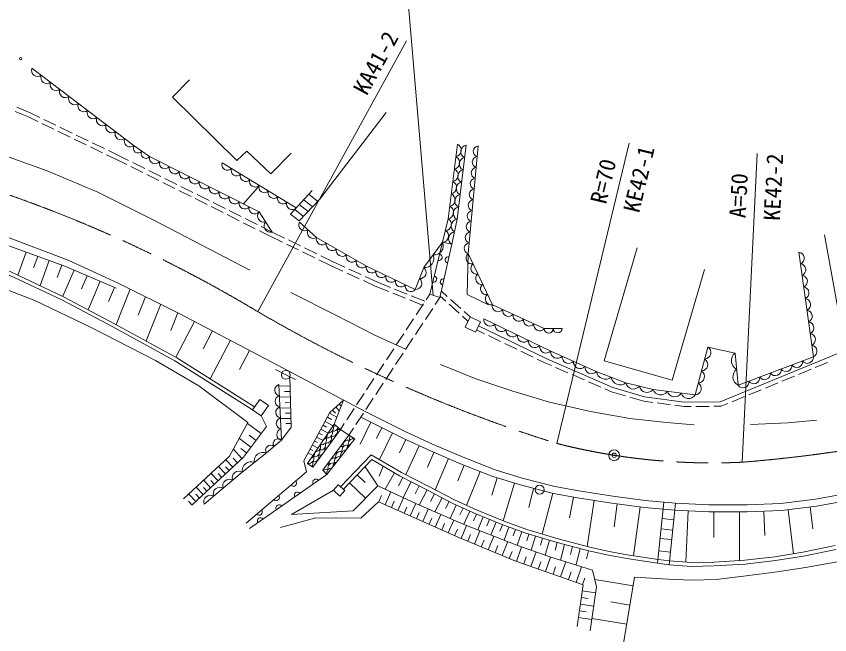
# Model space of a CAD drawing. Units: millimetres at full size, sheet at 1:1000; details may follow other scales. Extents: x 40000 to 680000, y 20000 to 380000.
# Drawn here: x 200830 to 291395, y 239032 to 307836 of the extents above; entities that cross this region are included whole.
import ezdxf
from ezdxf.enums import TextEntityAlignment as Align

# ---------------------------------------------------------------- set-up
doc = ezdxf.new("R2010")
doc.units = ezdxf.units.MM
doc.header["$LTSCALE"] = 1000
doc.header["$PDMODE"] = 32
doc.header["$PDSIZE"] = 500
doc.linetypes.add('CHAIN', pattern=[18.5, 12, -1.5, 3.5, -1.5])
for name, color, linetype, lineweight in [('M-BGD', 7, 'Continuous', 13), ('M-BMK', 2, 'CHAIN', 13), ('M-BMK-SRVR', 3, 'Continuous', 13), ('M-STR-HTXT', 7, 'Continuous', 13)]:
    doc.layers.add(name, color=color, linetype=linetype, lineweight=lineweight)
doc.styles.add('ＭＳ ゴシック', font='')
doc.styles.get('ＭＳ ゴシック').set_extended_font_data('MS Gothic')

msp = doc.modelspace()

# ---------------------------------------------------------------- linework, layer by layer
at = {"layer": 'M-BGD'}
for p, q in [((200712, 297253), (202174, 296632)), ((200906, 297714), (202380, 297088)), ((202380, 297088), (203435, 296580)), ((234574, 287457), (242025, 297127)), ((202174, 296632), (203222, 296128)), ((203886, 296363), (205237, 295712)), ((203673, 295911), (205024, 295260)), ((205688, 295495), (207039, 294844)), ((205475, 295043), (206826, 294392)), ((207490, 294627), (208841, 293976)), ((207276, 294175), (208628, 293524)), ((209291, 293759), (210643, 293108)), ((209078, 293307), (210430, 292656)), ((211093, 292891), (212148, 292383)), ((210880, 292439), (211928, 291934)), ((211928, 291934), (213122, 291339)), ((212148, 292383), (213343, 291788)), ((213570, 291117), (214912, 290448)), ((213790, 291565), (215133, 290896)), ((223752, 291545), (232001, 286521)), ((215360, 290225), (216702, 289556)), ((215580, 290673), (216923, 290005)), ((217150, 289333), (218493, 288664)), ((217370, 289782), (218713, 289113)), ((226114, 286959), (227894, 289022)), ((218940, 288441), (220283, 287772)), ((219160, 288890), (220503, 288221)), ((231370, 285835), (233779, 288456)), ((233394, 288037), (234367, 287260)), ((220730, 287549), (222073, 286880)), ((220951, 287998), (222293, 287329)), ((222741, 287106), (224083, 286437)), ((232827, 287419), (233800, 286642)), ((222520, 286657), (223863, 285989)), ((224531, 286214), (225874, 285545)), ((231828, 286333), (232801, 285555)), ((232336, 286886), (233310, 286109)), ((224310, 285766), (225653, 285097)), ((226321, 285323), (227664, 284654)), ((226101, 284874), (227443, 284205)), ((228111, 284431), (229306, 283836)), ((227891, 283982), (229085, 283387)), ((229306, 283836), (230679, 283167)), ((229085, 283387), (230461, 282717)), ((231128, 282948), (232477, 282291)), ((246878, 276915), (248301, 282707)), ((248301, 282707), (249314, 282467)), ((230911, 282498), (232260, 281841)), ((232926, 282072), (234275, 281416)), ((249314, 282467), (247999, 276541)), ((201941, 281588), (201016, 279036)), ((203217, 281126), (202754, 279850)), ((232709, 281622), (234058, 280965)), ((234725, 281197), (236098, 280528)), ((204493, 280663), (203482, 277873)), ((205888, 280158), (205382, 278763)), ((234507, 280746), (235884, 280076)), ((235884, 280076), (237201, 279472)), ((236098, 280528), (237407, 279927)), ((207260, 279595), (206015, 276679)), ((208719, 278972), (208096, 277514)), ((237656, 279263), (239019, 278638)), ((237862, 279719), (239225, 279094)), ((210177, 278350), (208828, 275191)), ((239474, 278430), (240791, 277825)), ((239680, 278885), (240989, 278285)), ((240989, 278285), (242487, 277677)), ((211756, 277675), (211082, 276096)), ((213526, 277476), (211948, 273534)), ((240791, 277825), (242294, 277216)), ((242951, 277489), (244341, 276925)), ((248819, 276658), (248157, 277250)), ((215220, 276638), (214398, 274583)), ((242758, 277028), (244147, 276464)), ((244611, 276276), (246114, 275666)), ((244804, 276737), (246302, 276129)), ((246452, 276273), (246878, 276915)), ((246878, 276915), (247999, 276541)), ((247999, 276541), (247482, 275759)), ((248644, 276143), (248032, 276690)), ((250310, 275324), (249192, 276324)), ((216914, 275799), (215278, 271712)), ((245348, 274606), (246176, 275856)), ((247205, 275342), (246377, 274092)), ((250135, 274810), (249017, 275810)), ((218807, 274848), (218023, 272887)), ((251120, 273929), (250508, 274476)), ((251345, 274399), (250682, 274991)), ((220685, 273883), (218595, 269896)), ((244243, 272938), (245071, 274189)), ((246101, 273675), (245272, 272424)), ((222678, 272838), (221633, 270844)), ((252080, 272944), (252956, 272522)), ((224671, 271793), (222425, 267508)), ((243138, 271271), (243967, 272521)), ((244996, 272008), (244168, 270757)), ((253407, 272305), (254758, 271655)), ((242034, 269604), (242862, 270854)), ((255209, 271438), (256560, 270787)), ((277840, 271034), (280855, 270357)), ((226814, 270669), (225691, 268527)), ((243892, 270340), (243063, 269090)), ((257011, 270571), (258363, 269920)), ((240929, 267937), (241757, 269187)), ((258813, 269703), (259690, 269282)), ((259690, 269282), (260409, 268969)), ((289776, 268755), (291164, 269325)), ((230841, 267946), (229678, 268549)), ((242787, 268673), (241959, 267422)), ((260867, 268769), (262243, 268171)), ((287927, 267994), (289314, 268564)), ((230841, 267946), (231922, 267416)), ((239824, 266269), (240653, 267520)), ((262701, 267972), (264077, 267373)), ((264535, 267174), (265911, 266576)), ((286077, 267233), (287464, 267804)), ((231315, 266726), (230078, 266696)), ((241683, 267006), (240854, 265755)), ((266369, 266376), (267088, 266064)), ((282378, 265712), (283765, 266283)), ((284227, 266473), (285615, 267043)), ((231344, 265490), (230137, 265460)), ((231329, 266108), (230711, 266093)), ((238719, 264602), (239548, 265853)), ((267088, 266064), (268646, 265610)), ((269126, 265470), (270684, 265016)), ((280528, 264951), (281915, 265522)), ((231359, 264886), (230755, 264871)), ((236775, 264710), (236969, 264501)), ((240578, 265338), (239750, 264088)), ((270684, 265016), (271689, 264883)), ((272185, 264817), (273672, 264621)), ((274167, 264555), (275172, 264422)), ((279300, 264446), (280065, 264761)), ((231374, 264282), (230195, 264254)), ((231388, 263693), (230798, 263679)), ((235704, 263669), (236521, 263229)), ((236041, 264032), (236356, 263690)), ((236408, 264371), (236795, 263953)), ((237615, 262935), (238443, 264185)), ((239474, 263671), (238645, 262420)), ((275172, 264422), (275986, 264427)), ((276486, 264430), (277986, 264439)), ((278486, 264442), (279300, 264446)), ((231402, 263103), (230251, 263076)), ((235220, 262772), (236118, 262288)), ((235462, 263220), (235911, 262979)), ((240303, 262672), (239110, 260247)), ((228093, 261414), (226580, 262548)), ((231416, 262528), (230840, 262514)), ((234746, 261891), (235554, 261456)), ((234983, 262331), (235387, 262114)), ((236913, 261876), (237339, 262518)), ((238369, 262004), (237851, 261222)), ((241515, 262075), (240918, 260863)), ((226958, 259901), (225666, 260870)), ((227525, 260657), (226769, 261225)), ((234272, 261011), (234990, 260624)), ((234509, 261451), (234868, 261258)), ((242727, 261479), (241271, 258521)), ((233798, 260130), (234426, 259792)), ((234035, 260571), (234349, 260401)), ((244209, 260758), (243512, 259264)), ((245703, 260061), (244199, 256839)), ((225959, 258635), (225007, 259661)), ((226473, 259255), (225827, 259739)), ((233324, 259250), (233862, 258960)), ((233561, 259690), (233830, 259545)), ((247320, 259323), (246627, 257686)), ((224933, 257683), (224172, 258504)), ((225446, 258159), (224970, 258672)), ((248958, 258630), (247483, 255147)), ((224113, 256921), (223349, 257744)), ((224523, 257302), (224142, 257712)), ((239660, 257718), (241102, 255607)), ((241687, 257778), (241250, 256676)), ((250703, 257902), (250006, 256144)), ((223290, 256157), (222523, 256983)), ((223701, 256539), (223319, 256951)), ((226416, 251445), (233135, 257141)), ((235410, 256845), (226803, 250855)), ((238799, 256826), (239692, 255966)), ((242957, 257032), (241899, 255230)), ((243870, 256524), (243393, 255594)), ((252461, 257205), (250959, 253417)), ((254369, 256493), (253770, 254545)), ((221636, 254622), (220865, 255453)), ((222050, 255007), (221666, 255421)), ((222464, 255391), (221696, 256219)), ((222877, 255774), (222494, 256187)), ((237939, 255934), (239724, 254213)), ((244800, 256047), (243896, 254286)), ((245680, 255595), (245229, 254715)), ((256317, 255894), (255028, 251706)), ((220806, 253851), (220033, 254684)), ((221221, 254237), (220836, 254652)), ((241177, 253802), (241498, 254525)), ((241900, 253481), (242541, 254926)), ((246561, 255144), (245692, 253450)), ((247405, 254703), (246962, 253860)), ((258430, 255317), (257884, 253196)), ((260551, 254771), (259383, 250233)), ((220389, 253465), (220003, 253881)), ((242606, 253168), (242919, 253874)), ((243311, 252855), (243938, 254266)), ((244690, 252243), (245302, 253621)), ((248248, 254260), (247429, 252700)), ((249028, 253851), (248618, 253071)), ((262855, 254345), (262435, 252040)), ((265168, 253972), (264373, 248865)), ((267724, 253587), (267382, 251026)), ((272936, 253771), (272238, 246976)), ((274213, 253659), (273510, 246819)), ((244001, 252549), (244307, 253238)), ((246080, 251625), (246697, 253016)), ((249818, 253463), (249136, 251963)), ((250568, 253122), (250227, 252372)), ((251318, 252781), (250651, 251313)), ((270285, 253245), (269560, 247816)), ((275649, 252812), (275387, 247107)), ((278502, 252705), (278491, 249850)), ((281358, 252695), (281338, 247276)), ((284065, 252769), (284177, 250062)), ((286767, 252942), (287379, 248049)), ((289214, 253248), (289519, 250802)), ((245385, 251934), (245694, 252629)), ((246783, 251314), (247094, 252016)), ((247485, 251002), (248109, 252407)), ((248905, 250372), (249535, 251791)), ((252054, 252450), (251750, 251703)), ((252801, 252146), (252214, 250702)), ((253523, 251853), (253229, 251131)), ((272749, 251954), (274024, 251823)), ((248195, 250687), (248510, 251396)), ((250349, 249738), (250954, 251194)), ((254245, 251560), (253666, 250135)), ((254957, 251270), (254668, 250558)), ((255679, 251007), (255152, 249555)), ((249625, 250051), (249945, 250772)), ((251093, 249428), (251403, 250173)), ((251838, 249119), (252457, 250608)), ((253359, 248486), (253992, 250008)), ((256406, 250743), (256142, 250017)), ((257132, 250479), (256592, 248994)), ((257881, 250229), (257656, 249472)), ((258639, 250005), (258172, 248430)), ((272631, 250810), (273907, 250679)), ((252599, 248802), (252915, 249563)), ((254915, 247840), (255561, 249395)), ((259426, 249771), (259193, 248984)), ((260213, 249538), (259721, 247877)), ((261044, 249292), (260824, 248454)), ((261881, 249073), (261425, 247328)), ((272522, 249742), (273797, 249611)), ((254137, 248163), (254460, 248940)), ((255712, 247508), (256044, 248306)), ((256514, 247187), (257084, 248818)), ((258135, 246620), (258702, 248241)), ((262754, 248844), (262526, 247972)), ((263626, 248616), (263150, 246795)), ((264537, 248378), (264299, 247467)), ((272379, 248349), (273654, 248218)), ((257324, 246904), (257608, 247714)), ((259750, 246056), (260315, 247671)), ((258942, 246338), (259225, 247145)), ((260588, 245762), (260881, 246601)), ((261427, 245469), (262013, 247146)), ((263168, 244860), (263777, 246601)), ((262297, 245165), (262602, 246035)), ((263876, 244613), (264124, 245321)), ((269504, 244459), (265234, 245175)), ((263849, 243917), (265335, 243707)), ((263744, 243176), (264486, 243071)), ((263639, 242434), (265123, 242224)), ((269146, 242325), (267011, 242682)), ((263430, 240952), (264911, 240743)), ((263534, 241693), (264275, 241588)), ((268788, 240190), (264925, 240837))]:
    msp.add_line(p, q, dxfattribs=at)
for points in [[(202580, 302061), (213937, 293438), (215667, 292223), (227865, 286077), (229306, 283836)], [(220113, 300778), (218228, 298830), (225394, 291773), (226485, 292833), (229180, 290293), (231423, 292599)], [(177155, 296078), (180964, 295821), (186783, 295214), (192742, 294115), (198537, 292667), (204262, 290634), (209894, 288273), (216063, 285200), (226824, 279592)], [(248301, 282707), (248932, 285310), (249945, 293590)], [(250903, 293497), (249898, 285248), (249314, 282467)], [(252262, 293417), (251148, 281429), (253835, 275751), (259607, 273087), (261617, 273110)], [(231370, 285835), (232339, 285062), (234574, 287457)], [(72547, 277222), (80238, 276502), (85752, 276082), (91657, 275739), (96657, 275755), (101830, 275817), (107921, 276144), (112439, 276596), (118405, 277375), (124886, 278403), (132800, 279898), (150388, 283238), (162318, 285316), (168768, 286515), (172569, 286811), (177928, 286780), (183466, 286500), (188376, 286050), (192276, 285477), (194940, 284807), (199863, 283264), (206593, 280686), (212191, 278136)], [(72472, 276426), (80170, 275705), (85699, 275284), (91635, 274939), (96664, 274955), (101856, 275017), (107982, 275346), (112530, 275801), (118520, 276583), (125023, 277615), (132949, 279112), (150531, 282451), (162460, 284528), (168872, 285721), (172598, 286011), (177906, 285980), (183410, 285701), (188281, 285256), (191988, 284539), (194799, 283853), (199591, 282440), (206250, 280027), (211941, 277596)], [(232367, 284932), (234257, 283239), (239811, 280043), (245232, 277449), (246190, 279879), (248301, 282707)], [(290803, 283507), (293016, 271461), (299122, 273829)], [(252296, 273394), (259898, 269736), (267259, 266535), (270787, 265507), (275204, 264922), (279200, 264946), (299600, 273335), (306330, 276116), (310630, 277424), (315430, 278545), (318177, 279177), (323435, 280018), (329908, 280789), (338624, 281584), (347855, 282363)], [(269974, 282057), (266293, 269485), (273865, 267335), (277440, 279674)], [(195443, 281017), (199341, 279383), (205915, 276283), (211586, 273277), (218487, 269499), (223916, 266103), (227128, 264052)], [(195597, 281386), (199504, 279749), (206094, 276641), (211776, 273629), (218690, 269844), (224130, 266441), (227360, 264378)], [(251148, 281429), (251031, 276878), (253391, 275733)], [(280855, 270357), (281205, 266782), (289571, 269960), (287958, 281597)], [(188628, 261933), (195008, 279249), (202883, 276219), (209161, 273212), (216319, 269532), (221156, 266728), (226624, 262630), (224584, 258884), (219443, 254140)], [(212191, 278136), (218961, 274786), (228589, 269739), (239750, 263813)], [(231392, 277092), (236393, 274591), (240739, 272372), (244175, 270806)], [(252883, 274189), (260338, 270591), (265408, 268300), (268703, 267062), (271741, 266314), (276415, 265707), (277840, 271034)], [(248077, 269077), (252003, 267511), (256116, 266132), (260182, 264917), (264762, 263866), (269155, 263094), (273221, 262627), (276305, 262370)], [(230366, 260671), (231426, 262114), (231290, 267726)], [(230070, 266856), (230366, 260671), (228684, 259253), (225989, 257119), (221751, 253551)], [(233135, 257141), (232850, 258369), (235758, 263770), (237244, 265143), (236228, 262451), (233271, 258089), (233839, 257667), (236913, 261876), (236228, 262451)], [(239750, 263813), (244208, 261619), (247246, 260202), (250595, 258784), (254132, 257382), (257169, 256447), (260799, 255512), (263448, 255030), (267249, 254438), (270863, 253955), (274213, 253659), (277951, 253487), (282189, 253472), (285959, 253627), (289822, 254110), (293701, 254811), (298593, 255777), (303890, 256977), (316080, 260170), (333314, 264703)], [(239178, 263225), (243871, 260916), (246929, 259489), (250300, 258062), (253873, 256645), (256957, 255696), (260632, 254750), (263318, 254260), (267137, 253666), (270777, 253179), (274160, 252880), (277932, 252707), (282203, 252692), (286023, 252849), (289940, 253339), (293846, 254045), (298755, 255014), (304075, 256219), (316278, 259416), (333463, 263936)], [(228084, 263373), (228693, 262214), (226122, 258786), (220366, 253443)], [(282591, 262417), (286751, 262604), (289929, 262884)], [(236913, 261876), (237851, 261222), (234975, 257335), (235410, 256845), (238516, 260814), (237851, 261222)], [(236926, 255501), (240355, 259059), (243704, 257092), (246903, 255451), (249614, 254029), (252148, 252876), (255139, 251661), (257684, 250736), (261152, 249708), (264684, 248784), (266854, 248285), (268859, 247922), (272296, 247402), (273553, 247247), (275999, 247060), (278523, 247122), (281934, 247309), (285284, 247714), (288399, 248213), (291998, 248945)], [(237235, 255203), (240429, 258516), (243497, 256715), (246705, 255070), (249425, 253642), (251978, 252481), (254985, 251259), (257549, 250328), (261037, 249294), (264581, 248366), (266768, 247864), (268788, 247498), (272238, 246976), (273510, 246819), (275988, 246629), (278540, 246692), (281972, 246880), (285343, 247288), (288476, 247789), (292091, 248525)], [(264727, 239452), (265428, 244359), (264984, 246229), (260217, 247701), (256548, 249009), (250566, 251346), (245386, 253582), (241102, 255607), (238329, 252803), (231490, 252413), (236133, 255102)], [(230251, 250961), (234177, 252020), (239193, 252004), (241156, 253811), (250087, 249847), (256326, 247253), (263944, 244589), (263290, 239962)], [(298832, 235853), (297477, 248145), (292242, 247128), (288690, 246521), (285536, 246030), (282101, 245586), (278736, 245189), (275978, 245119), (273455, 245212), (269669, 245446), (267461, 232266)]]:
    msp.add_lwpolyline(points, dxfattribs=at)
for points in [[(251956, 272684), (252510, 273840), (251345, 274399), (250791, 273243)], [(227128, 264052), (228084, 263373), (228896, 264516), (227940, 265194)], [(236133, 255102), (236860, 254448), (237413, 255062), (236686, 255717)]]:
    msp.add_lwpolyline(points, close=True, dxfattribs=at)
for centre, radius in [((201307, 303129), 125), ((230841, 267946), 500), ((259102, 255167), 500)]:
    msp.add_circle(centre, radius, dxfattribs=at)
for centre, radius, start, end in [((203200, 301804), 670, 157.49721, 308.08694), ((204232, 301020), 670, 157.49721, 308.08694), ((205264, 300236), 670, 157.49721, 308.08694), ((206297, 299452), 670, 157.49721, 308.08694), ((207329, 298669), 670, 157.49721, 308.08694), ((208362, 297885), 670, 157.49721, 308.08694), ((209394, 297101), 670, 157.49721, 308.08694), ((210427, 296317), 670, 157.49721, 308.08694), ((211459, 295533), 670, 157.49721, 308.08694), ((212492, 294749), 670, 157.49721, 308.08694), ((213524, 293965), 670, 157.49721, 308.08694), ((214386, 293158), 529, 148.06448, 321.74389), ((249629, 292929), 733, 281.57451, 64.48071), ((251047, 292782), 730, 101.39368, 244.71601), ((215251, 292550), 529, 148.06448, 321.74389), ((252318, 292807), 612, 95.26492, 254.118), ((216282, 292064), 636, 165.56775, 320.95145), ((217391, 291506), 636, 165.56775, 320.95145), ((249460, 291549), 733, 281.57451, 64.48071), ((250879, 291407), 730, 101.39368, 244.71601), ((252207, 291609), 612, 95.26492, 254.118), ((218500, 290947), 636, 165.56775, 320.95145), ((224327, 291329), 614, 159.3866, 317.92512), ((225358, 290701), 614, 159.3866, 317.92512), ((249291, 290169), 733, 281.57451, 64.48071), ((250712, 290032), 730, 101.39368, 244.71601), ((252095, 290410), 612, 95.26492, 254.118), ((219609, 290388), 636, 165.56775, 320.95145), ((220718, 289830), 636, 165.56775, 320.95145), ((226389, 290073), 614, 159.3866, 317.92512), ((251984, 289211), 612, 95.26492, 254.118), ((221827, 289271), 636, 165.56775, 320.95145), ((227420, 289445), 614, 159.3866, 317.92512), ((228451, 288817), 614, 159.3866, 317.92512), ((249122, 288789), 733, 281.57451, 64.48071), ((250544, 288657), 730, 101.39368, 244.71601), ((222935, 288712), 636, 165.56775, 320.95145), ((224044, 288153), 636, 165.56775, 320.95145), ((229482, 288189), 614, 159.3866, 317.92512), ((248954, 287409), 733, 281.57451, 64.48071), ((251873, 288012), 612, 95.26492, 254.118), ((225153, 287595), 636, 165.56775, 320.95145), ((226262, 287036), 636, 165.56775, 320.95145), ((230514, 287561), 614, 159.3866, 317.92512), ((231545, 286933), 614, 159.3866, 317.92512), ((250377, 287283), 730, 101.39368, 244.71601), ((251761, 286813), 612, 95.26492, 254.118), ((227371, 286477), 636, 165.56775, 320.95145), ((248785, 286029), 733, 281.57451, 64.48071), ((250210, 285908), 730, 101.39368, 244.71601), ((251650, 285615), 612, 95.26492, 254.118), ((228388, 285621), 694, 138.95221, 286.52367), ((248581, 284706), 698, 272.8904, 59.86542), ((229108, 284501), 694, 138.95221, 286.52367), ((232941, 284622), 652, 151.66262, 304.64185), ((250001, 284500), 755, 97.85547, 238.41575), ((251538, 284416), 612, 95.26492, 254.118), ((233886, 283776), 652, 151.66262, 304.64185), ((248266, 283404), 698, 272.8904, 59.86542), ((249709, 283110), 755, 97.85547, 238.41575), ((251427, 283217), 612, 95.26492, 254.118), ((234892, 283059), 661, 164.14991, 316.00901), ((236003, 282419), 661, 164.14991, 316.00901), ((247350, 282316), 1028, 264.16723, 22.34594), ((251316, 282018), 612, 95.26492, 254.118), ((237114, 281780), 661, 164.14991, 316.00901), ((238225, 281141), 661, 164.14991, 316.00901), ((246295, 280902), 1028, 264.16723, 22.34594), ((247888, 281025), 350, 256.19243, 76.19243), ((248927, 280724), 350, 77.49473, 257.49473), ((251548, 280923), 645, 128.2933, 282.35851), ((287874, 280926), 676, 292.97965, 82.79705), ((239336, 280502), 661, 164.14991, 316.00901), ((240401, 279884), 611, 164.91323, 323.94936), ((245787, 279336), 676, 263.60814, 53.36009), ((252085, 279788), 645, 128.2933, 282.35851), ((288053, 279633), 676, 292.97965, 82.79705), ((241485, 279365), 611, 164.91323, 323.94936), ((242569, 278846), 611, 164.91323, 323.94936), ((252623, 278652), 645, 128.2933, 282.35851), ((288232, 278340), 676, 292.97965, 82.79705), ((243654, 278327), 611, 164.91323, 323.94936), ((245307, 278121), 676, 263.60814, 53.36009), ((247291, 278597), 350, 256.19243, 76.19243), ((248386, 278284), 350, 77.49473, 257.49473), ((244738, 277809), 611, 164.91323, 323.94936), ((253160, 277516), 645, 128.2933, 282.35851), ((288411, 277047), 676, 292.97965, 82.79705), ((253697, 276381), 645, 128.2933, 282.35851), ((288590, 275754), 676, 292.97965, 82.79705), ((254477, 275624), 654, 168.85212, 321.5976), ((255632, 275092), 654, 168.85212, 321.5976), ((256786, 274559), 654, 168.85212, 321.5976), ((288769, 274461), 676, 292.97965, 82.79705), ((253603, 274093), 726, 172.3576, 316.10374), ((254845, 273493), 726, 172.3576, 316.10374), ((257940, 274026), 654, 168.85212, 321.5976), ((259095, 273493), 654, 168.85212, 321.5976), ((288949, 273168), 676, 292.97965, 82.79705), ((256087, 272893), 726, 172.3576, 316.10374), ((260110, 273095), 502, 180.94562, 0.38678), ((261115, 273107), 502, 180.94562, 0.38678), ((257330, 272293), 726, 172.3576, 316.10374), ((258572, 271694), 726, 172.3576, 316.10374), ((289128, 271875), 676, 292.97965, 82.79705), ((259815, 271094), 726, 172.3576, 316.10374), ((277444, 270427), 725, 273.11804, 56.9253), ((289307, 270582), 676, 292.97965, 82.79705), ((261068, 270517), 734, 174.2699, 317.121), ((262335, 269945), 734, 174.2699, 317.121), ((281496, 269517), 1057, 127.38772, 243.81096), ((288917, 269881), 659, 214.73562, 6.86678), ((263603, 269372), 734, 174.2699, 317.121), ((277088, 269095), 725, 273.11804, 56.9253), ((286527, 268973), 659, 214.73562, 6.86678), ((287722, 269427), 659, 214.73562, 6.86678), ((264871, 268800), 734, 174.2699, 317.121), ((266417, 268482), 1024, 190.18994, 308.60894), ((276732, 267763), 725, 273.11804, 56.9253), ((281671, 267730), 1057, 127.38772, 243.81096), ((284137, 268065), 659, 214.73562, 6.86678), ((285332, 268519), 659, 214.73562, 6.86678), ((268064, 267862), 1024, 190.18994, 308.60894), ((281746, 267157), 659, 214.73562, 6.86678), ((282941, 267611), 659, 214.73562, 6.86678), ((230233, 266243), 633, 104.89682, 260.58323), ((269549, 267226), 862, 190.99126, 321.35144), ((271068, 266852), 862, 190.99126, 321.35144), ((272567, 266577), 867, 197.63557, 327.55061), ((276375, 266431), 725, 273.11804, 56.9253), ((230292, 265006), 633, 104.89682, 260.58323), ((274125, 266374), 867, 197.63557, 327.55061), ((275683, 266172), 867, 197.63557, 327.55061), ((230351, 263770), 633, 104.89682, 260.58323), ((230411, 262533), 633, 104.89682, 260.58323), ((230470, 261296), 633, 104.89682, 260.58323), ((235569, 262059), 567, 270.89734, 20.84557), ((236022, 261665), 567, 256.99054, 20.84557), ((236124, 262239), 567, 256.99054, 343.85129), ((235672, 262633), 567, 318.91806, 332.82485), ((236227, 262813), 567, 256.99054, 290.78678), ((236679, 262419), 567, 256.99054, 292.12019), ((234810, 260732), 567, 257.51843, 20.84557), ((234912, 261306), 567, 287.83187, 3.91103), ((235365, 260911), 567, 256.99054, 20.84557), ((235467, 261485), 567, 256.99054, 20.84557), ((236576, 261845), 567, 256.99054, 260.42947), ((235919, 261091), 567, 17.03978, 20.84557), ((238356, 260263), 567, 74.12921, 196.92751), ((238498, 260829), 567, 148.73298, 196.92751), ((229138, 259567), 552, 45.57291, 214.66157), ((229979, 260276), 552, 45.57291, 214.66157), ((234153, 259978), 567, 271.49983, 20.24308), ((234707, 260158), 567, 256.99054, 20.84557), ((235919, 261091), 567, 256.99054, 270.68166), ((235262, 260337), 567, 5.15229, 20.84557), ((237083, 259414), 567, 73.07249, 107.42183), ((237649, 259556), 567, 73.07249, 196.92751), ((237791, 260121), 567, 73.07249, 196.92751), ((237225, 259980), 567, 73.07249, 78.01208), ((237932, 260687), 567, 190.99043, 196.92751), ((238215, 259697), 567, 104.71747, 179.18911), ((228313, 258337), 989, 67.99751, 188.75443), ((233496, 259224), 567, 288.63683, 3.10608), ((233948, 258830), 567, 256.99054, 20.84557), ((234050, 259404), 567, 256.99054, 20.84557), ((234605, 259583), 567, 256.99054, 298.4702), ((235262, 260337), 567, 256.99054, 282.56915), ((234605, 259583), 567, 349.25124, 20.84557), ((236942, 258849), 567, 73.07249, 196.92751), ((236376, 258707), 567, 73.07249, 86.69937), ((237083, 259414), 567, 179.5644, 196.92751), ((237508, 258990), 567, 87.581, 196.32559), ((226966, 257269), 989, 67.99751, 188.75443), ((233393, 258650), 567, 258.04825, 20.84557), ((233291, 258076), 567, 323.23487, 20.84557), ((233845, 258256), 567, 16.7016, 20.84557), ((234503, 259009), 567, 256.99054, 260.73187), ((236093, 257576), 567, 73.07249, 196.92751), ((236235, 258142), 567, 163.28219, 196.92751), ((236235, 258142), 567, 73.07249, 123.70404), ((236659, 257717), 567, 103.91328, 179.9933), ((236801, 258283), 567, 73.59988, 196.92751), ((225607, 256497), 729, 58.42616, 201.76269), ((233845, 258256), 567, 266.12495, 271.01984), ((235386, 256869), 567, 73.07249, 131.42897), ((235952, 257010), 567, 86.97908, 196.92751), ((235528, 257434), 567, 73.07249, 96.36137), ((224547, 255606), 729, 58.42616, 201.76269), ((234184, 255992), 350, 34.83512, 214.83512), ((223488, 254714), 729, 58.42616, 201.76269), ((231683, 255910), 350, 220.28991, 40.28991), ((222429, 253822), 729, 58.42616, 201.76269), ((229776, 254293), 350, 220.28991, 40.28991), ((232132, 254564), 350, 34.83512, 214.83512), ((227869, 252676), 350, 220.28991, 40.28991), ((230080, 253136), 350, 34.83512, 214.83512), ((228028, 251708), 350, 34.83512, 214.83512)]:
    msp.add_arc(centre, radius, start, end, dxfattribs=at)
at = {"layer": 'M-BMK'}
for centre, radius, start, end in [((150521, 146365), 150000, 59.02722, 72.03365), ((308440, 413121), 160000, 239.70019, 252.76376), ((268941, 417720), 160000, 274.5606, 285.61174), ((278289, 328145), 70000, 255.72577, 272.7631)]:
    msp.add_arc(centre, radius, start, end, dxfattribs=at)
at = {"layer": 'M-BMK-SRVR'}
msp.add_circle((267392, 258998), 600, dxfattribs=at)
msp.add_point((267392, 258998), dxfattribs=at)
at = {"layer": 'M-STR-HTXT'}
for p, q in [((243374, 322375), (247250, 276790)), ((227716, 274977), (244268, 305096)), ((261030, 260306), (269078, 293718)), ((281664, 258226), (283322, 292554))]:
    msp.add_line(p, q, dxfattribs=at)

# ---------------------------------------------------------------- texts
at = {"layer": 'M-STR-HTXT', "style": 'ＭＳ ゴシック'}
for s, rotation, p in [('KA41-2', 61.208, (240846, 302639)), ('KE42-1', 76.456, (270149, 289725)), ('R=70', 76.456, (266179, 289484)), ('KE42-2', 87.234, (285121, 288832)), ('A=50', 87.234, (281243, 287889))]:
    msp.add_text(s, height=1833, rotation=rotation, dxfattribs=at).set_placement(p, align=Align.MIDDLE_CENTER)

doc.saveas('drawing.dxf')
